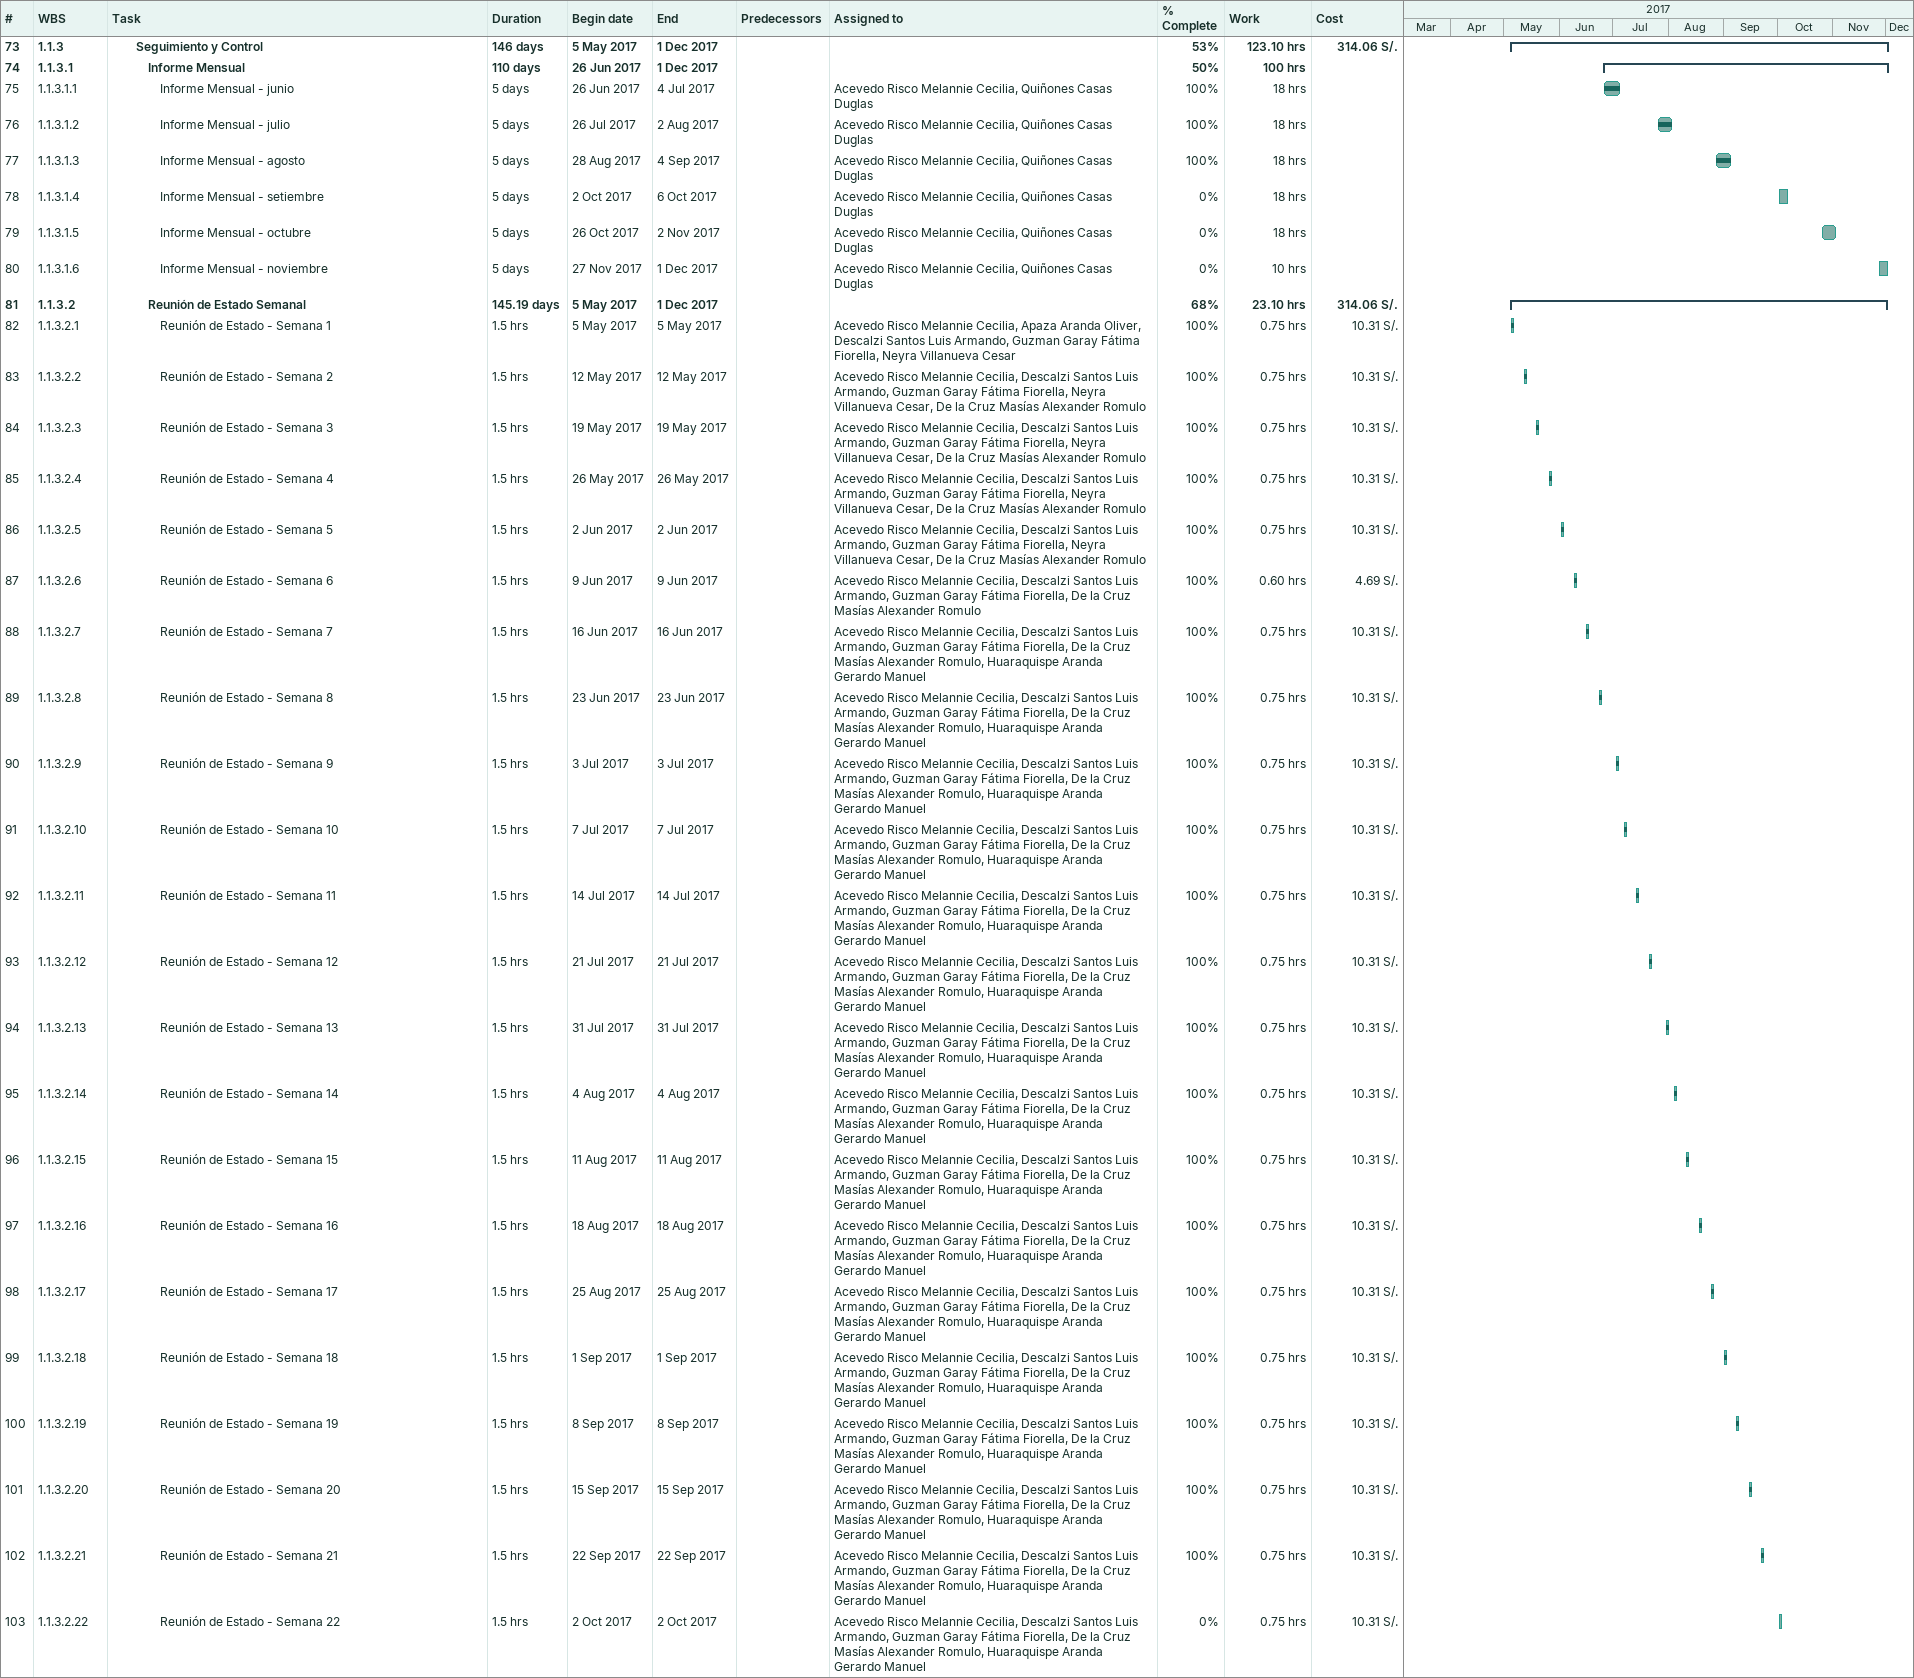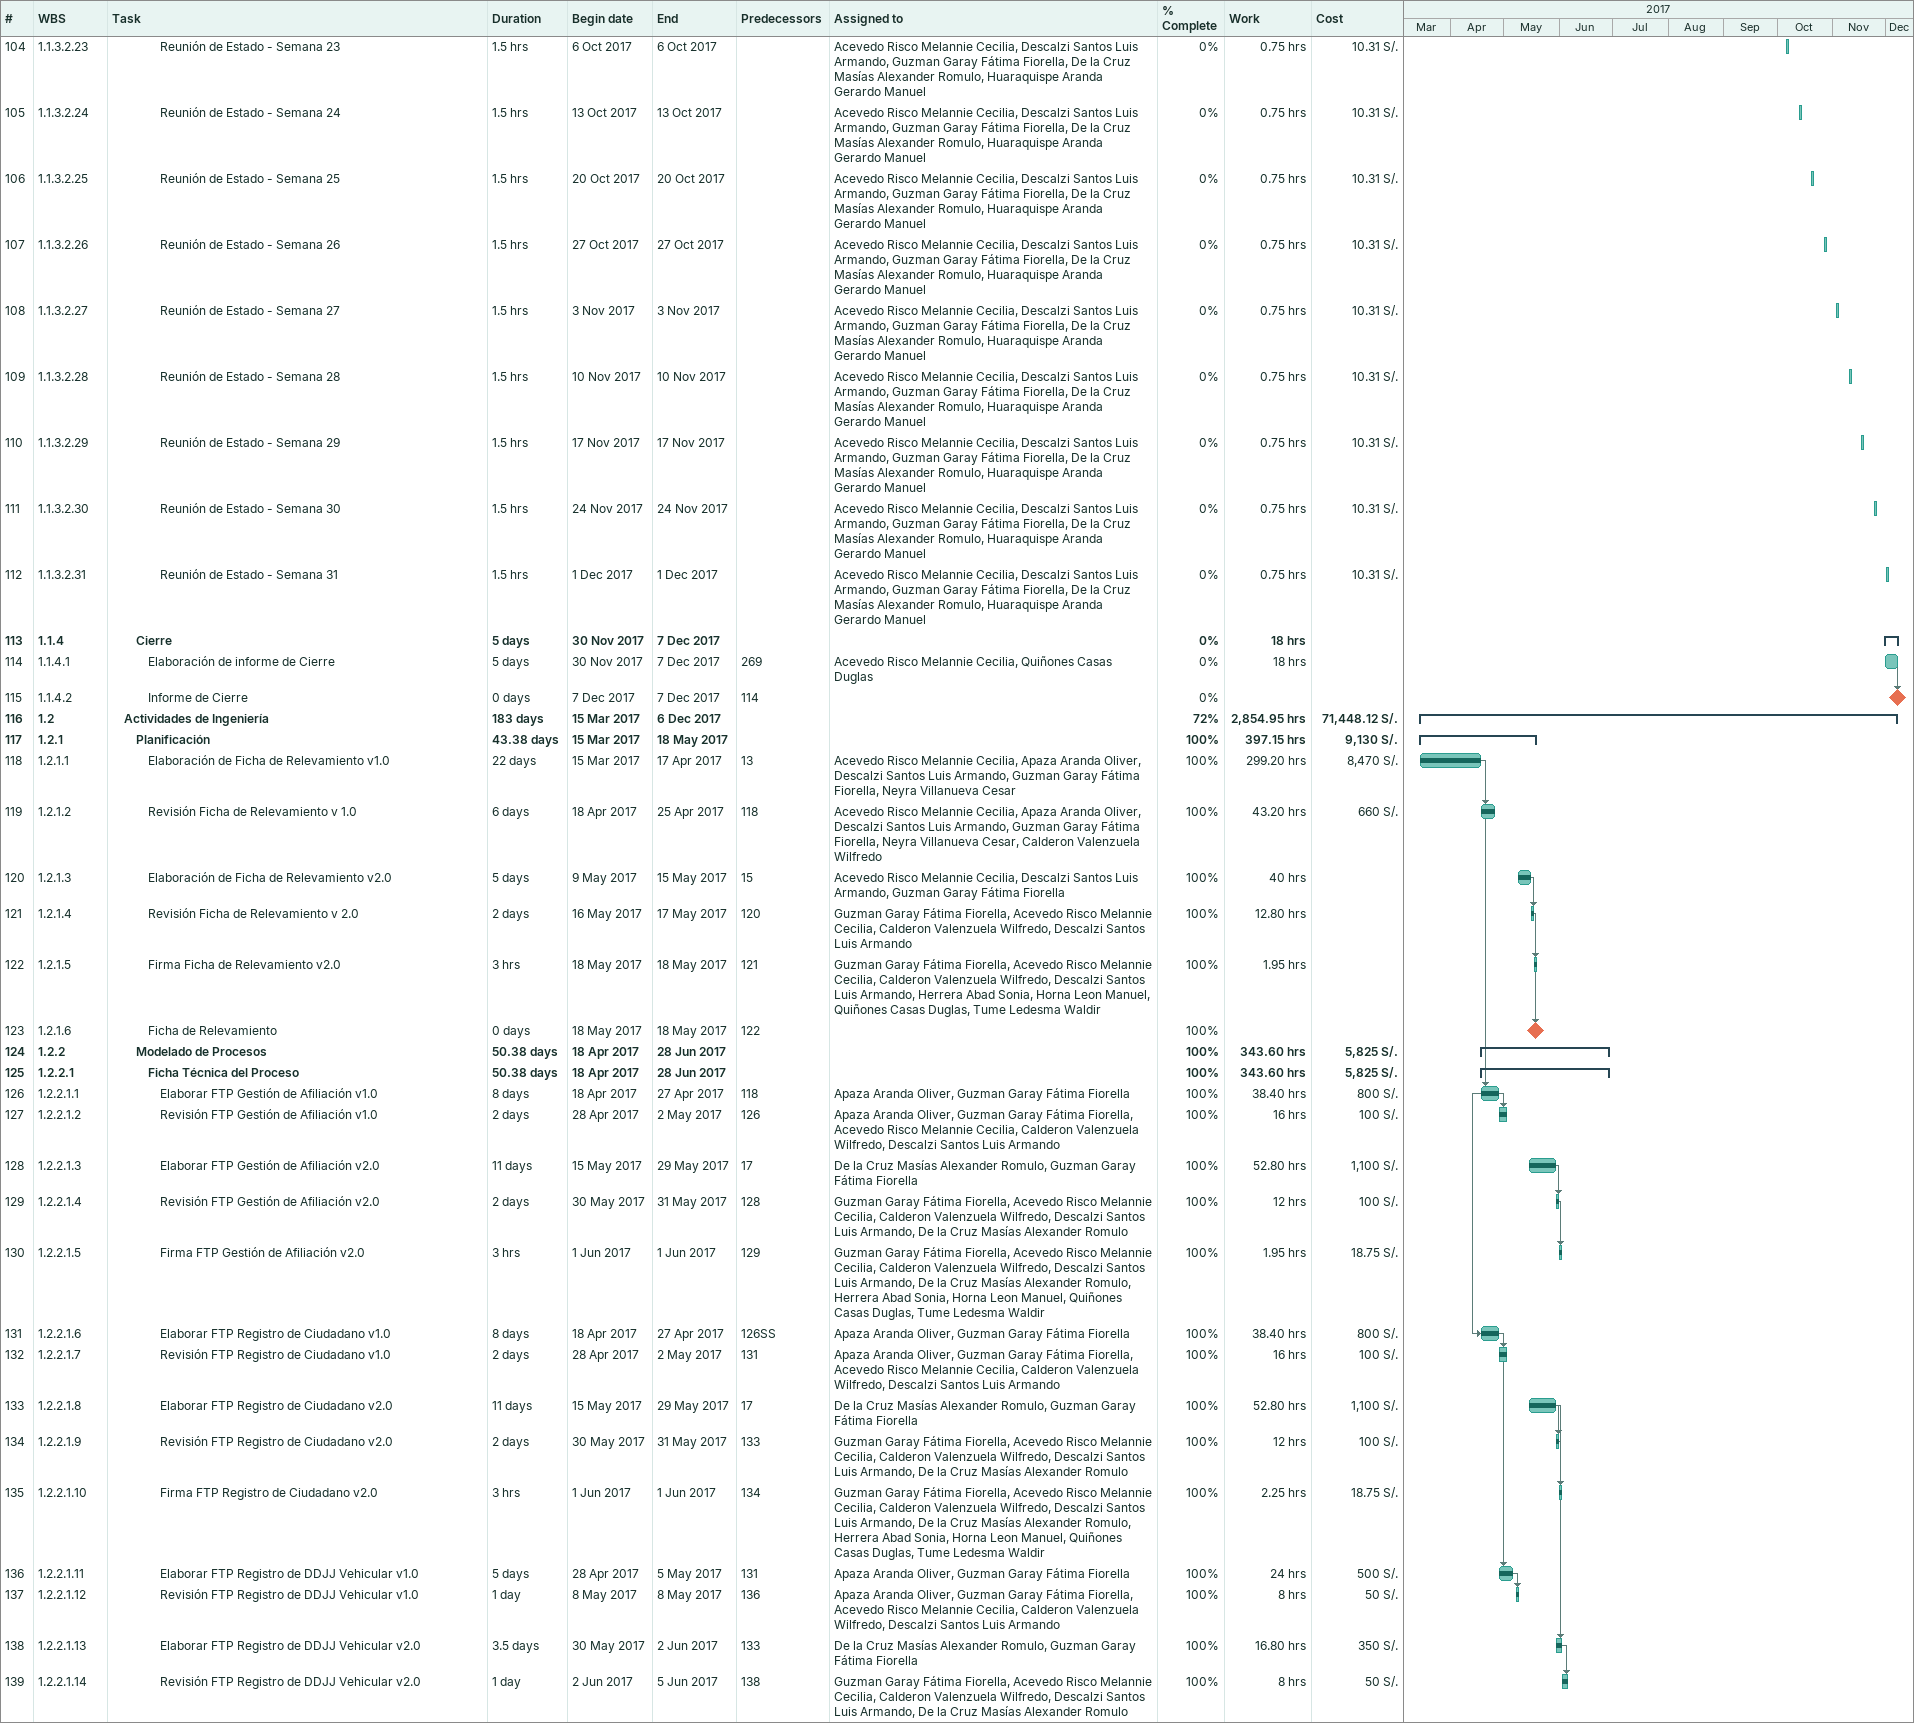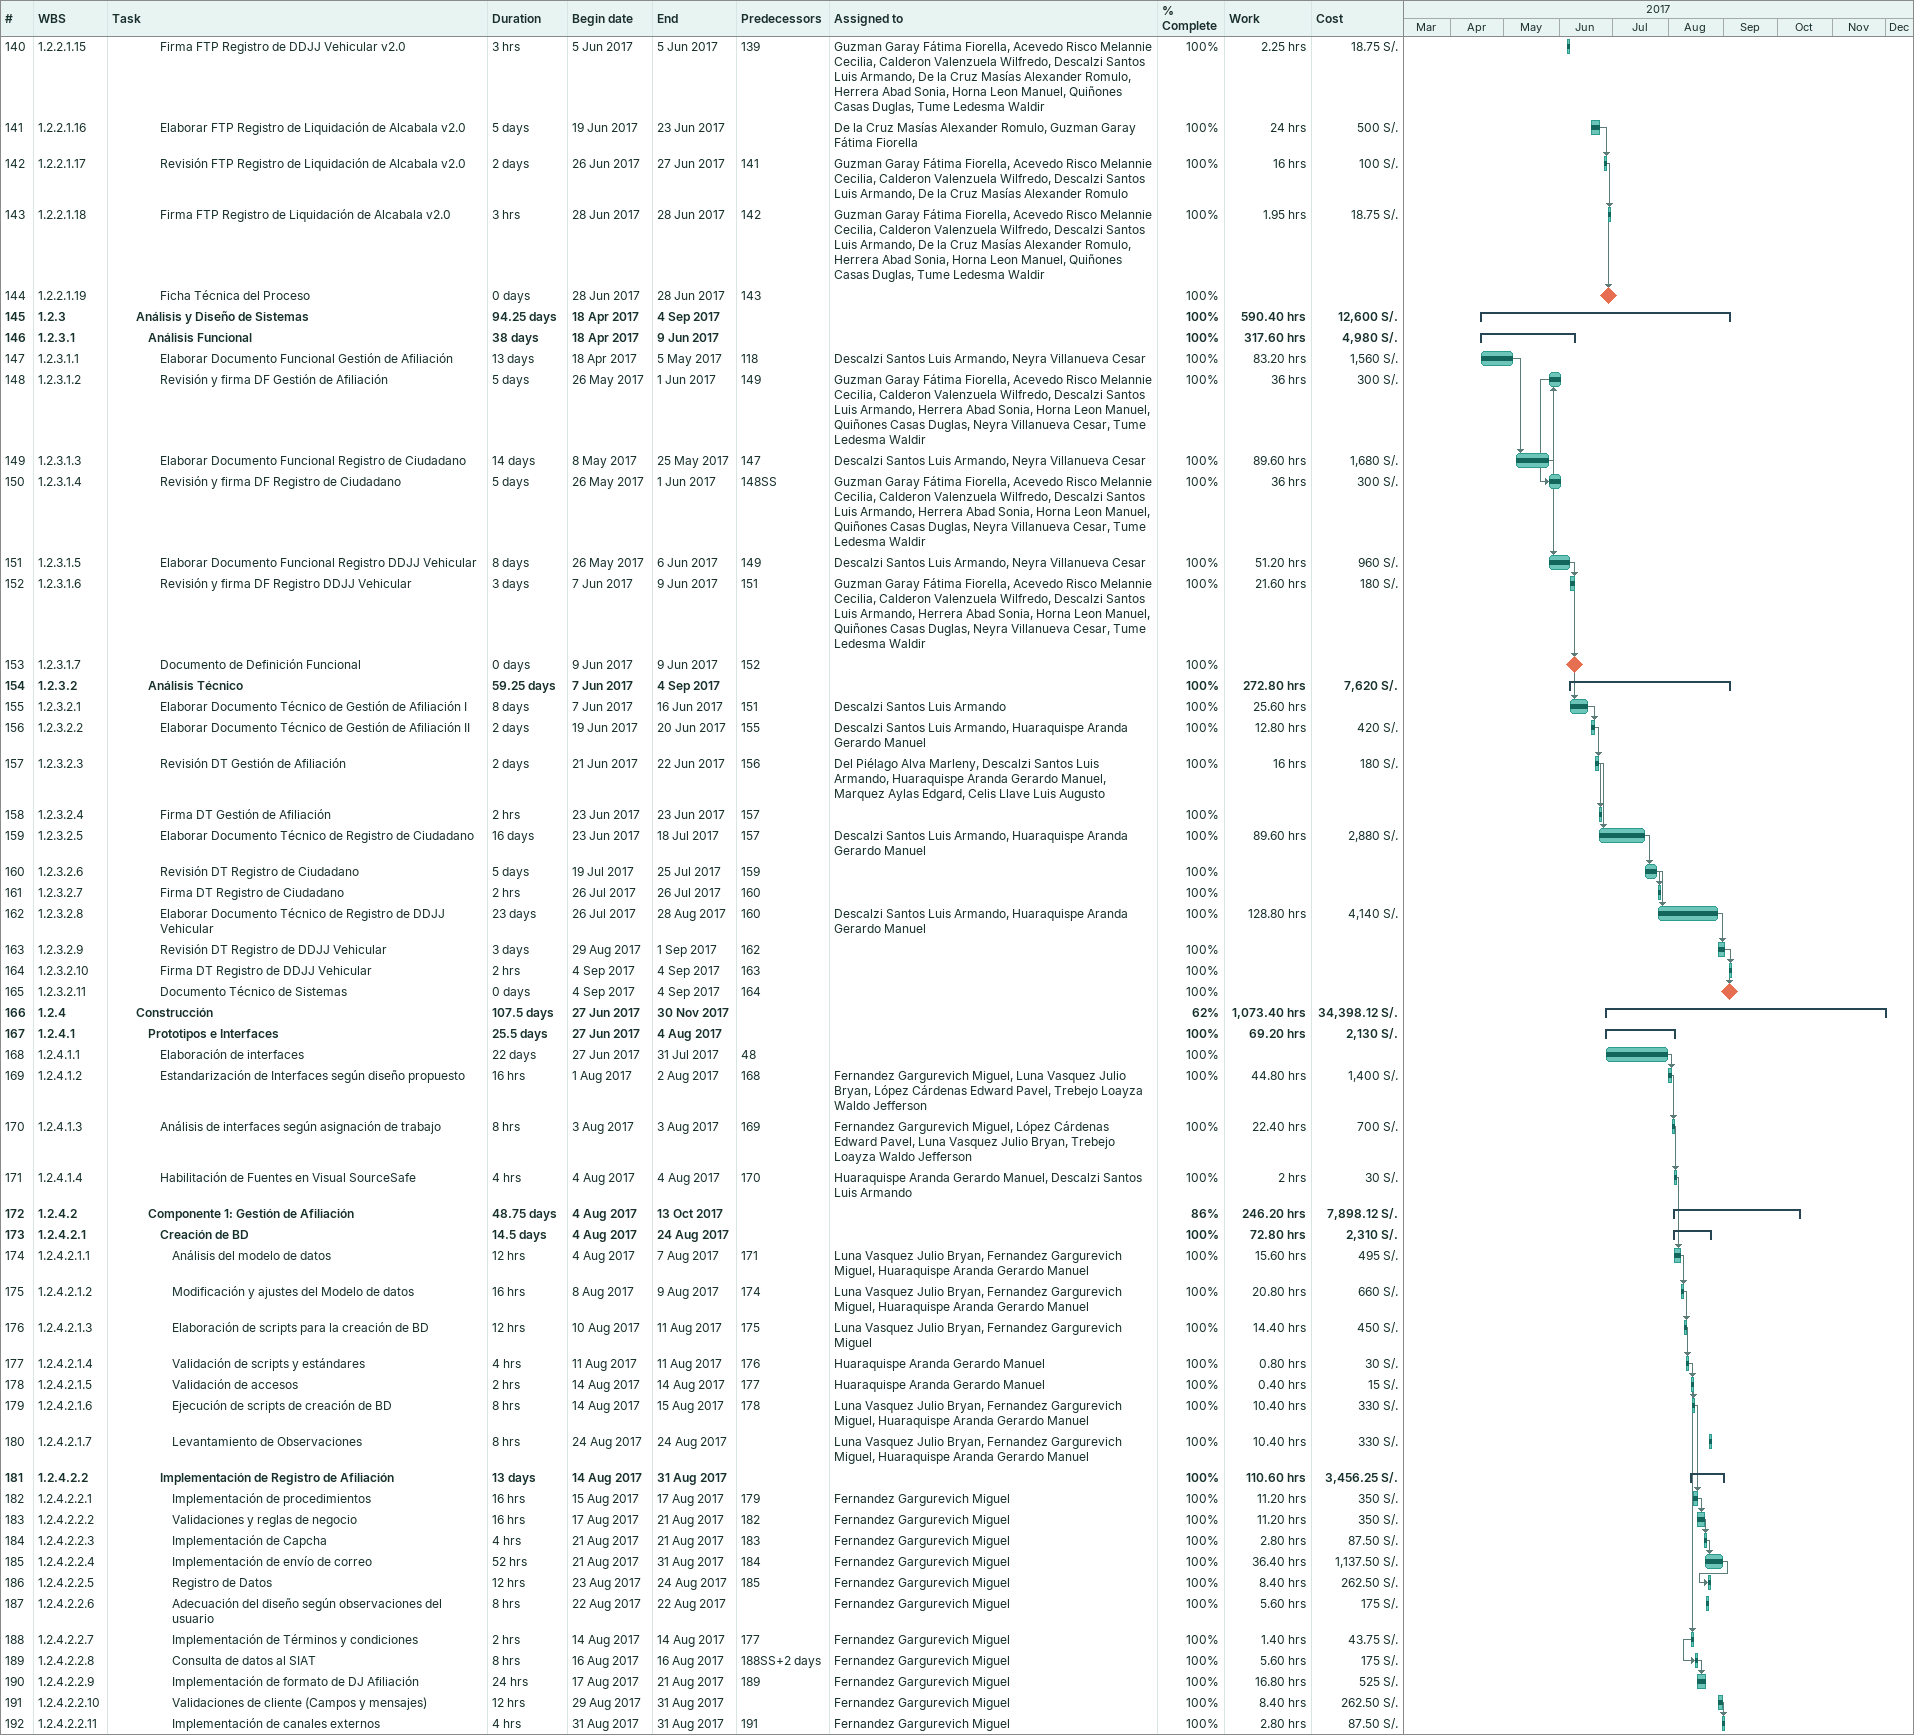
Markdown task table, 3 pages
| ID | WBS | Task | Duration | Start | Finish | Predecessors | Resources | % complete | Work (h) | Cost (S/.) |
|---|---|---|---|---|---|---|---|---|---|---|
| 73 | 1.1.3 | **Seguimiento y Control** | 146d | 2017-05-05 | 2017-12-01 |  |  | 53 | 123.10 | 314.06 |
| 74 | 1.1.3.1 | **Informe Mensual** | 110d | 2017-06-26 | 2017-12-01 |  |  | 50 | 100 |  |
| 75 | 1.1.3.1.1 | Informe Mensual - junio | 5d | 2017-06-26 | 2017-07-04 |  | Acevedo Risco Melannie Cecilia, Quiñones Casas Duglas | 100 | 18 |  |
| 76 | 1.1.3.1.2 | Informe Mensual - julio | 5d | 2017-07-26 | 2017-08-02 |  | Acevedo Risco Melannie Cecilia, Quiñones Casas Duglas | 100 | 18 |  |
| 77 | 1.1.3.1.3 | Informe Mensual - agosto | 5d | 2017-08-28 | 2017-09-04 |  | Acevedo Risco Melannie Cecilia, Quiñones Casas Duglas | 100 | 18 |  |
| 78 | 1.1.3.1.4 | Informe Mensual - setiembre | 5d | 2017-10-02 | 2017-10-06 |  | Acevedo Risco Melannie Cecilia, Quiñones Casas Duglas | 0 | 18 |  |
| 79 | 1.1.3.1.5 | Informe Mensual - octubre | 5d | 2017-10-26 | 2017-11-02 |  | Acevedo Risco Melannie Cecilia, Quiñones Casas Duglas | 0 | 18 |  |
| 80 | 1.1.3.1.6 | Informe Mensual - noviembre | 5d | 2017-11-27 | 2017-12-01 |  | Acevedo Risco Melannie Cecilia, Quiñones Casas Duglas | 0 | 10 |  |
| 81 | 1.1.3.2 | **Reunión de Estado Semanal** | 145.19d | 2017-05-05 | 2017-12-01 |  |  | 68 | 23.10 | 314.06 |
| 82 | 1.1.3.2.1 | Reunión de Estado - Semana 1 | 1.5h | 2017-05-05 | 2017-05-05 |  | Acevedo Risco Melannie Cecilia, Apaza Aranda Oliver, Descalzi Santos Luis Armando, Guzman Garay Fátima Fiorella, Neyra Villanueva Cesar | 100 | 0.75 | 10.31 |
| 83 | 1.1.3.2.2 | Reunión de Estado - Semana 2 | 1.5h | 2017-05-12 | 2017-05-12 |  | Acevedo Risco Melannie Cecilia, Descalzi Santos Luis Armando, Guzman Garay Fátima Fiorella, Neyra Villanueva Cesar, De la Cruz Masías Alexander Romulo | 100 | 0.75 | 10.31 |
| 84 | 1.1.3.2.3 | Reunión de Estado - Semana 3 | 1.5h | 2017-05-19 | 2017-05-19 |  | Acevedo Risco Melannie Cecilia, Descalzi Santos Luis Armando, Guzman Garay Fátima Fiorella, Neyra Villanueva Cesar, De la Cruz Masías Alexander Romulo | 100 | 0.75 | 10.31 |
| 85 | 1.1.3.2.4 | Reunión de Estado - Semana 4 | 1.5h | 2017-05-26 | 2017-05-26 |  | Acevedo Risco Melannie Cecilia, Descalzi Santos Luis Armando, Guzman Garay Fátima Fiorella, Neyra Villanueva Cesar, De la Cruz Masías Alexander Romulo | 100 | 0.75 | 10.31 |
| 86 | 1.1.3.2.5 | Reunión de Estado - Semana 5 | 1.5h | 2017-06-02 | 2017-06-02 |  | Acevedo Risco Melannie Cecilia, Descalzi Santos Luis Armando, Guzman Garay Fátima Fiorella, Neyra Villanueva Cesar, De la Cruz Masías Alexander Romulo | 100 | 0.75 | 10.31 |
| 87 | 1.1.3.2.6 | Reunión de Estado - Semana 6 | 1.5h | 2017-06-09 | 2017-06-09 |  | Acevedo Risco Melannie Cecilia, Descalzi Santos Luis Armando, Guzman Garay Fátima Fiorella, De la Cruz Masías Alexander Romulo | 100 | 0.60 | 4.69 |
| 88 | 1.1.3.2.7 | Reunión de Estado - Semana 7 | 1.5h | 2017-06-16 | 2017-06-16 |  | Acevedo Risco Melannie Cecilia, Descalzi Santos Luis Armando, Guzman Garay Fátima Fiorella, De la Cruz Masías Alexander Romulo, Huaraquispe Aranda Gerardo Manuel | 100 | 0.75 | 10.31 |
| 89 | 1.1.3.2.8 | Reunión de Estado - Semana 8 | 1.5h | 2017-06-23 | 2017-06-23 |  | Acevedo Risco Melannie Cecilia, Descalzi Santos Luis Armando, Guzman Garay Fátima Fiorella, De la Cruz Masías Alexander Romulo, Huaraquispe Aranda Gerardo Manuel | 100 | 0.75 | 10.31 |
| 90 | 1.1.3.2.9 | Reunión de Estado - Semana 9 | 1.5h | 2017-07-03 | 2017-07-03 |  | Acevedo Risco Melannie Cecilia, Descalzi Santos Luis Armando, Guzman Garay Fátima Fiorella, De la Cruz Masías Alexander Romulo, Huaraquispe Aranda Gerardo Manuel | 100 | 0.75 | 10.31 |
| 91 | 1.1.3.2.10 | Reunión de Estado - Semana 10 | 1.5h | 2017-07-07 | 2017-07-07 |  | Acevedo Risco Melannie Cecilia, Descalzi Santos Luis Armando, Guzman Garay Fátima Fiorella, De la Cruz Masías Alexander Romulo, Huaraquispe Aranda Gerardo Manuel | 100 | 0.75 | 10.31 |
| 92 | 1.1.3.2.11 | Reunión de Estado - Semana 11 | 1.5h | 2017-07-14 | 2017-07-14 |  | Acevedo Risco Melannie Cecilia, Descalzi Santos Luis Armando, Guzman Garay Fátima Fiorella, De la Cruz Masías Alexander Romulo, Huaraquispe Aranda Gerardo Manuel | 100 | 0.75 | 10.31 |
| 93 | 1.1.3.2.12 | Reunión de Estado - Semana 12 | 1.5h | 2017-07-21 | 2017-07-21 |  | Acevedo Risco Melannie Cecilia, Descalzi Santos Luis Armando, Guzman Garay Fátima Fiorella, De la Cruz Masías Alexander Romulo, Huaraquispe Aranda Gerardo Manuel | 100 | 0.75 | 10.31 |
| 94 | 1.1.3.2.13 | Reunión de Estado - Semana 13 | 1.5h | 2017-07-31 | 2017-07-31 |  | Acevedo Risco Melannie Cecilia, Descalzi Santos Luis Armando, Guzman Garay Fátima Fiorella, De la Cruz Masías Alexander Romulo, Huaraquispe Aranda Gerardo Manuel | 100 | 0.75 | 10.31 |
| 95 | 1.1.3.2.14 | Reunión de Estado - Semana 14 | 1.5h | 2017-08-04 | 2017-08-04 |  | Acevedo Risco Melannie Cecilia, Descalzi Santos Luis Armando, Guzman Garay Fátima Fiorella, De la Cruz Masías Alexander Romulo, Huaraquispe Aranda Gerardo Manuel | 100 | 0.75 | 10.31 |
| 96 | 1.1.3.2.15 | Reunión de Estado - Semana 15 | 1.5h | 2017-08-11 | 2017-08-11 |  | Acevedo Risco Melannie Cecilia, Descalzi Santos Luis Armando, Guzman Garay Fátima Fiorella, De la Cruz Masías Alexander Romulo, Huaraquispe Aranda Gerardo Manuel | 100 | 0.75 | 10.31 |
| 97 | 1.1.3.2.16 | Reunión de Estado - Semana 16 | 1.5h | 2017-08-18 | 2017-08-18 |  | Acevedo Risco Melannie Cecilia, Descalzi Santos Luis Armando, Guzman Garay Fátima Fiorella, De la Cruz Masías Alexander Romulo, Huaraquispe Aranda Gerardo Manuel | 100 | 0.75 | 10.31 |
| 98 | 1.1.3.2.17 | Reunión de Estado - Semana 17 | 1.5h | 2017-08-25 | 2017-08-25 |  | Acevedo Risco Melannie Cecilia, Descalzi Santos Luis Armando, Guzman Garay Fátima Fiorella, De la Cruz Masías Alexander Romulo, Huaraquispe Aranda Gerardo Manuel | 100 | 0.75 | 10.31 |
| 99 | 1.1.3.2.18 | Reunión de Estado - Semana 18 | 1.5h | 2017-09-01 | 2017-09-01 |  | Acevedo Risco Melannie Cecilia, Descalzi Santos Luis Armando, Guzman Garay Fátima Fiorella, De la Cruz Masías Alexander Romulo, Huaraquispe Aranda Gerardo Manuel | 100 | 0.75 | 10.31 |
| 100 | 1.1.3.2.19 | Reunión de Estado - Semana 19 | 1.5h | 2017-09-08 | 2017-09-08 |  | Acevedo Risco Melannie Cecilia, Descalzi Santos Luis Armando, Guzman Garay Fátima Fiorella, De la Cruz Masías Alexander Romulo, Huaraquispe Aranda Gerardo Manuel | 100 | 0.75 | 10.31 |
| 101 | 1.1.3.2.20 | Reunión de Estado - Semana 20 | 1.5h | 2017-09-15 | 2017-09-15 |  | Acevedo Risco Melannie Cecilia, Descalzi Santos Luis Armando, Guzman Garay Fátima Fiorella, De la Cruz Masías Alexander Romulo, Huaraquispe Aranda Gerardo Manuel | 100 | 0.75 | 10.31 |
| 102 | 1.1.3.2.21 | Reunión de Estado - Semana 21 | 1.5h | 2017-09-22 | 2017-09-22 |  | Acevedo Risco Melannie Cecilia, Descalzi Santos Luis Armando, Guzman Garay Fátima Fiorella, De la Cruz Masías Alexander Romulo, Huaraquispe Aranda Gerardo Manuel | 100 | 0.75 | 10.31 |
| 103 | 1.1.3.2.22 | Reunión de Estado - Semana 22 | 1.5h | 2017-10-02 | 2017-10-02 |  | Acevedo Risco Melannie Cecilia, Descalzi Santos Luis Armando, Guzman Garay Fátima Fiorella, De la Cruz Masías Alexander Romulo, Huaraquispe Aranda Gerardo Manuel | 0 | 0.75 | 10.31 |
| 104 | 1.1.3.2.23 | Reunión de Estado - Semana 23 | 1.5h | 2017-10-06 | 2017-10-06 |  | Acevedo Risco Melannie Cecilia, Descalzi Santos Luis Armando, Guzman Garay Fátima Fiorella, De la Cruz Masías Alexander Romulo, Huaraquispe Aranda Gerardo Manuel | 0 | 0.75 | 10.31 |
| 105 | 1.1.3.2.24 | Reunión de Estado - Semana 24 | 1.5h | 2017-10-13 | 2017-10-13 |  | Acevedo Risco Melannie Cecilia, Descalzi Santos Luis Armando, Guzman Garay Fátima Fiorella, De la Cruz Masías Alexander Romulo, Huaraquispe Aranda Gerardo Manuel | 0 | 0.75 | 10.31 |
| 106 | 1.1.3.2.25 | Reunión de Estado - Semana 25 | 1.5h | 2017-10-20 | 2017-10-20 |  | Acevedo Risco Melannie Cecilia, Descalzi Santos Luis Armando, Guzman Garay Fátima Fiorella, De la Cruz Masías Alexander Romulo, Huaraquispe Aranda Gerardo Manuel | 0 | 0.75 | 10.31 |
| 107 | 1.1.3.2.26 | Reunión de Estado - Semana 26 | 1.5h | 2017-10-27 | 2017-10-27 |  | Acevedo Risco Melannie Cecilia, Descalzi Santos Luis Armando, Guzman Garay Fátima Fiorella, De la Cruz Masías Alexander Romulo, Huaraquispe Aranda Gerardo Manuel | 0 | 0.75 | 10.31 |
| 108 | 1.1.3.2.27 | Reunión de Estado - Semana 27 | 1.5h | 2017-11-03 | 2017-11-03 |  | Acevedo Risco Melannie Cecilia, Descalzi Santos Luis Armando, Guzman Garay Fátima Fiorella, De la Cruz Masías Alexander Romulo, Huaraquispe Aranda Gerardo Manuel | 0 | 0.75 | 10.31 |
| 109 | 1.1.3.2.28 | Reunión de Estado - Semana 28 | 1.5h | 2017-11-10 | 2017-11-10 |  | Acevedo Risco Melannie Cecilia, Descalzi Santos Luis Armando, Guzman Garay Fátima Fiorella, De la Cruz Masías Alexander Romulo, Huaraquispe Aranda Gerardo Manuel | 0 | 0.75 | 10.31 |
| 110 | 1.1.3.2.29 | Reunión de Estado - Semana 29 | 1.5h | 2017-11-17 | 2017-11-17 |  | Acevedo Risco Melannie Cecilia, Descalzi Santos Luis Armando, Guzman Garay Fátima Fiorella, De la Cruz Masías Alexander Romulo, Huaraquispe Aranda Gerardo Manuel | 0 | 0.75 | 10.31 |
| 111 | 1.1.3.2.30 | Reunión de Estado - Semana 30 | 1.5h | 2017-11-24 | 2017-11-24 |  | Acevedo Risco Melannie Cecilia, Descalzi Santos Luis Armando, Guzman Garay Fátima Fiorella, De la Cruz Masías Alexander Romulo, Huaraquispe Aranda Gerardo Manuel | 0 | 0.75 | 10.31 |
| 112 | 1.1.3.2.31 | Reunión de Estado - Semana 31 | 1.5h | 2017-12-01 | 2017-12-01 |  | Acevedo Risco Melannie Cecilia, Descalzi Santos Luis Armando, Guzman Garay Fátima Fiorella, De la Cruz Masías Alexander Romulo, Huaraquispe Aranda Gerardo Manuel | 0 | 0.75 | 10.31 |
| 113 | 1.1.4 | **Cierre** | 5d | 2017-11-30 | 2017-12-07 |  |  | 0 | 18 |  |
| 114 | 1.1.4.1 | Elaboración de informe de Cierre | 5d | 2017-11-30 | 2017-12-07 | 269 | Acevedo Risco Melannie Cecilia, Quiñones Casas Duglas | 0 | 18 |  |
| 115 | 1.1.4.2 | Informe de Cierre | 0d | 2017-12-07 | 2017-12-07 | 114 |  | 0 |  |  |
| 116 | 1.2 | **Actividades de Ingeniería** | 183d | 2017-03-15 | 2017-12-06 |  |  | 72 | 2854.95 | 71448.12 |
| 117 | 1.2.1 | **Planificación** | 43.38d | 2017-03-15 | 2017-05-18 |  |  | 100 | 397.15 | 9130 |
| 118 | 1.2.1.1 | Elaboración de Ficha de Relevamiento v1.0 | 22d | 2017-03-15 | 2017-04-17 | 13 | Acevedo Risco Melannie Cecilia, Apaza Aranda Oliver, Descalzi Santos Luis Armando, Guzman Garay Fátima Fiorella, Neyra Villanueva Cesar | 100 | 299.20 | 8470 |
| 119 | 1.2.1.2 | Revisión Ficha de Relevamiento v 1.0 | 6d | 2017-04-18 | 2017-04-25 | 118 | Acevedo Risco Melannie Cecilia, Apaza Aranda Oliver, Descalzi Santos Luis Armando, Guzman Garay Fátima Fiorella, Neyra Villanueva Cesar, Calderon Valenzuela Wilfredo | 100 | 43.20 | 660 |
| 120 | 1.2.1.3 | Elaboración de Ficha de Relevamiento v2.0 | 5d | 2017-05-09 | 2017-05-15 | 15 | Acevedo Risco Melannie Cecilia, Descalzi Santos Luis Armando, Guzman Garay Fátima Fiorella | 100 | 40 |  |
| 121 | 1.2.1.4 | Revisión Ficha de Relevamiento v 2.0 | 2d | 2017-05-16 | 2017-05-17 | 120 | Guzman Garay Fátima Fiorella, Acevedo Risco Melannie Cecilia, Calderon Valenzuela Wilfredo, Descalzi Santos Luis Armando | 100 | 12.80 |  |
| 122 | 1.2.1.5 | Firma Ficha de Relevamiento v2.0 | 3h | 2017-05-18 | 2017-05-18 | 121 | Guzman Garay Fátima Fiorella, Acevedo Risco Melannie Cecilia, Calderon Valenzuela Wilfredo, Descalzi Santos Luis Armando, Herrera Abad Sonia, Horna Leon Manuel, Quiñones Casas Duglas, Tume Ledesma Waldir | 100 | 1.95 |  |
| 123 | 1.2.1.6 | Ficha de Relevamiento | 0d | 2017-05-18 | 2017-05-18 | 122 |  | 100 |  |  |
| 124 | 1.2.2 | **Modelado de Procesos** | 50.38d | 2017-04-18 | 2017-06-28 |  |  | 100 | 343.60 | 5825 |
| 125 | 1.2.2.1 | **Ficha Técnica del Proceso** | 50.38d | 2017-04-18 | 2017-06-28 |  |  | 100 | 343.60 | 5825 |
| 126 | 1.2.2.1.1 | Elaborar FTP Gestión de Afiliación v1.0 | 8d | 2017-04-18 | 2017-04-27 | 118 | Apaza Aranda Oliver, Guzman Garay Fátima Fiorella | 100 | 38.40 | 800 |
| 127 | 1.2.2.1.2 | Revisión FTP Gestión de Afiliación v1.0 | 2d | 2017-04-28 | 2017-05-02 | 126 | Apaza Aranda Oliver, Guzman Garay Fátima Fiorella, Acevedo Risco Melannie Cecilia, Calderon Valenzuela Wilfredo, Descalzi Santos Luis Armando | 100 | 16 | 100 |
| 128 | 1.2.2.1.3 | Elaborar FTP Gestión de Afiliación v2.0 | 11d | 2017-05-15 | 2017-05-29 | 17 | De la Cruz Masías Alexander Romulo, Guzman Garay Fátima Fiorella | 100 | 52.80 | 1100 |
| 129 | 1.2.2.1.4 | Revisión FTP Gestión de Afiliación v2.0 | 2d | 2017-05-30 | 2017-05-31 | 128 | Guzman Garay Fátima Fiorella, Acevedo Risco Melannie Cecilia, Calderon Valenzuela Wilfredo, Descalzi Santos Luis Armando, De la Cruz Masías Alexander Romulo | 100 | 12 | 100 |
| 130 | 1.2.2.1.5 | Firma FTP Gestión de Afiliación v2.0 | 3h | 2017-06-01 | 2017-06-01 | 129 | Guzman Garay Fátima Fiorella, Acevedo Risco Melannie Cecilia, Calderon Valenzuela Wilfredo, Descalzi Santos Luis Armando, De la Cruz Masías Alexander Romulo, Herrera Abad Sonia, Horna Leon Manuel, Quiñones Casas Duglas, Tume Ledesma Waldir | 100 | 1.95 | 18.75 |
| 131 | 1.2.2.1.6 | Elaborar FTP Registro de Ciudadano v1.0 | 8d | 2017-04-18 | 2017-04-27 | 126SS | Apaza Aranda Oliver, Guzman Garay Fátima Fiorella | 100 | 38.40 | 800 |
| 132 | 1.2.2.1.7 | Revisión FTP Registro de Ciudadano v1.0 | 2d | 2017-04-28 | 2017-05-02 | 131 | Apaza Aranda Oliver, Guzman Garay Fátima Fiorella, Acevedo Risco Melannie Cecilia, Calderon Valenzuela Wilfredo, Descalzi Santos Luis Armando | 100 | 16 | 100 |
| 133 | 1.2.2.1.8 | Elaborar FTP Registro de Ciudadano v2.0 | 11d | 2017-05-15 | 2017-05-29 | 17 | De la Cruz Masías Alexander Romulo, Guzman Garay Fátima Fiorella | 100 | 52.80 | 1100 |
| 134 | 1.2.2.1.9 | Revisión FTP Registro de Ciudadano v2.0 | 2d | 2017-05-30 | 2017-05-31 | 133 | Guzman Garay Fátima Fiorella, Acevedo Risco Melannie Cecilia, Calderon Valenzuela Wilfredo, Descalzi Santos Luis Armando, De la Cruz Masías Alexander Romulo | 100 | 12 | 100 |
| 135 | 1.2.2.1.10 | Firma FTP Registro de Ciudadano v2.0 | 3h | 2017-06-01 | 2017-06-01 | 134 | Guzman Garay Fátima Fiorella, Acevedo Risco Melannie Cecilia, Calderon Valenzuela Wilfredo, Descalzi Santos Luis Armando, De la Cruz Masías Alexander Romulo, Herrera Abad Sonia, Horna Leon Manuel, Quiñones Casas Duglas, Tume Ledesma Waldir | 100 | 2.25 | 18.75 |
| 136 | 1.2.2.1.11 | Elaborar FTP Registro de DDJJ Vehicular v1.0 | 5d | 2017-04-28 | 2017-05-05 | 131 | Apaza Aranda Oliver, Guzman Garay Fátima Fiorella | 100 | 24 | 500 |
| 137 | 1.2.2.1.12 | Revisión FTP Registro de DDJJ Vehicular v1.0 | 1d | 2017-05-08 | 2017-05-08 | 136 | Apaza Aranda Oliver, Guzman Garay Fátima Fiorella, Acevedo Risco Melannie Cecilia, Calderon Valenzuela Wilfredo, Descalzi Santos Luis Armando | 100 | 8 | 50 |
| 138 | 1.2.2.1.13 | Elaborar FTP Registro de DDJJ Vehicular v2.0 | 3.5d | 2017-05-30 | 2017-06-02 | 133 | De la Cruz Masías Alexander Romulo, Guzman Garay Fátima Fiorella | 100 | 16.80 | 350 |
| 139 | 1.2.2.1.14 | Revisión FTP Registro de DDJJ Vehicular v2.0 | 1d | 2017-06-02 | 2017-06-05 | 138 | Guzman Garay Fátima Fiorella, Acevedo Risco Melannie Cecilia, Calderon Valenzuela Wilfredo, Descalzi Santos Luis Armando, De la Cruz Masías Alexander Romulo | 100 | 8 | 50 |
| 140 | 1.2.2.1.15 | Firma FTP Registro de DDJJ Vehicular v2.0 | 3h | 2017-06-05 | 2017-06-05 | 139 | Guzman Garay Fátima Fiorella, Acevedo Risco Melannie Cecilia, Calderon Valenzuela Wilfredo, Descalzi Santos Luis Armando, De la Cruz Masías Alexander Romulo, Herrera Abad Sonia, Horna Leon Manuel, Quiñones Casas Duglas, Tume Ledesma Waldir | 100 | 2.25 | 18.75 |
| 141 | 1.2.2.1.16 | Elaborar FTP Registro de Liquidación de Alcabala v2.0 | 5d | 2017-06-19 | 2017-06-23 |  | De la Cruz Masías Alexander Romulo, Guzman Garay Fátima Fiorella | 100 | 24 | 500 |
| 142 | 1.2.2.1.17 | Revisión FTP Registro de Liquidación de Alcabala v2.0 | 2d | 2017-06-26 | 2017-06-27 | 141 | Guzman Garay Fátima Fiorella, Acevedo Risco Melannie Cecilia, Calderon Valenzuela Wilfredo, Descalzi Santos Luis Armando, De la Cruz Masías Alexander Romulo | 100 | 16 | 100 |
| 143 | 1.2.2.1.18 | Firma FTP Registro de Liquidación de Alcabala v2.0 | 3h | 2017-06-28 | 2017-06-28 | 142 | Guzman Garay Fátima Fiorella, Acevedo Risco Melannie Cecilia, Calderon Valenzuela Wilfredo, Descalzi Santos Luis Armando, De la Cruz Masías Alexander Romulo, Herrera Abad Sonia, Horna Leon Manuel, Quiñones Casas Duglas, Tume Ledesma Waldir | 100 | 1.95 | 18.75 |
| 144 | 1.2.2.1.19 | Ficha Técnica del Proceso | 0d | 2017-06-28 | 2017-06-28 | 143 |  | 100 |  |  |
| 145 | 1.2.3 | **Análisis y Diseño de Sistemas** | 94.25d | 2017-04-18 | 2017-09-04 |  |  | 100 | 590.40 | 12600 |
| 146 | 1.2.3.1 | **Análisis Funcional** | 38d | 2017-04-18 | 2017-06-09 |  |  | 100 | 317.60 | 4980 |
| 147 | 1.2.3.1.1 | Elaborar Documento Funcional Gestión de Afiliación | 13d | 2017-04-18 | 2017-05-05 | 118 | Descalzi Santos Luis Armando, Neyra Villanueva Cesar | 100 | 83.20 | 1560 |
| 148 | 1.2.3.1.2 | Revisión y firma DF Gestión de Afiliación | 5d | 2017-05-26 | 2017-06-01 | 149 | Guzman Garay Fátima Fiorella, Acevedo Risco Melannie Cecilia, Calderon Valenzuela Wilfredo, Descalzi Santos Luis Armando, Herrera Abad Sonia, Horna Leon Manuel, Quiñones Casas Duglas, Neyra Villanueva Cesar, Tume Ledesma Waldir | 100 | 36 | 300 |
| 149 | 1.2.3.1.3 | Elaborar Documento Funcional Registro de Ciudadano | 14d | 2017-05-08 | 2017-05-25 | 147 | Descalzi Santos Luis Armando, Neyra Villanueva Cesar | 100 | 89.60 | 1680 |
| 150 | 1.2.3.1.4 | Revisión y firma DF Registro de Ciudadano | 5d | 2017-05-26 | 2017-06-01 | 148SS | Guzman Garay Fátima Fiorella, Acevedo Risco Melannie Cecilia, Calderon Valenzuela Wilfredo, Descalzi Santos Luis Armando, Herrera Abad Sonia, Horna Leon Manuel, Quiñones Casas Duglas, Neyra Villanueva Cesar, Tume Ledesma Waldir | 100 | 36 | 300 |
| 151 | 1.2.3.1.5 | Elaborar Documento Funcional Registro DDJJ Vehicular | 8d | 2017-05-26 | 2017-06-06 | 149 | Descalzi Santos Luis Armando, Neyra Villanueva Cesar | 100 | 51.20 | 960 |
| 152 | 1.2.3.1.6 | Revisión y firma DF Registro DDJJ Vehicular | 3d | 2017-06-07 | 2017-06-09 | 151 | Guzman Garay Fátima Fiorella, Acevedo Risco Melannie Cecilia, Calderon Valenzuela Wilfredo, Descalzi Santos Luis Armando, Herrera Abad Sonia, Horna Leon Manuel, Quiñones Casas Duglas, Neyra Villanueva Cesar, Tume Ledesma Waldir | 100 | 21.60 | 180 |
| 153 | 1.2.3.1.7 | Documento de Definición Funcional | 0d | 2017-06-09 | 2017-06-09 | 152 |  | 100 |  |  |
| 154 | 1.2.3.2 | **Análisis Técnico** | 59.25d | 2017-06-07 | 2017-09-04 |  |  | 100 | 272.80 | 7620 |
| 155 | 1.2.3.2.1 | Elaborar Documento Técnico de Gestión de Afiliación I | 8d | 2017-06-07 | 2017-06-16 | 151 | Descalzi Santos Luis Armando | 100 | 25.60 |  |
| 156 | 1.2.3.2.2 | Elaborar Documento Técnico de Gestión de Afiliación II | 2d | 2017-06-19 | 2017-06-20 | 155 | Descalzi Santos Luis Armando, Huaraquispe Aranda Gerardo Manuel | 100 | 12.80 | 420 |
| 157 | 1.2.3.2.3 | Revisión DT Gestión de Afiliación | 2d | 2017-06-21 | 2017-06-22 | 156 | Del Piélago Alva Marleny, Descalzi Santos Luis Armando, Huaraquispe Aranda Gerardo Manuel, Marquez Aylas Edgard, Celis Llave Luis Augusto | 100 | 16 | 180 |
| 158 | 1.2.3.2.4 | Firma DT Gestión de Afiliación | 2h | 2017-06-23 | 2017-06-23 | 157 |  | 100 |  |  |
| 159 | 1.2.3.2.5 | Elaborar Documento Técnico de Registro de Ciudadano | 16d | 2017-06-23 | 2017-07-18 | 157 | Descalzi Santos Luis Armando, Huaraquispe Aranda Gerardo Manuel | 100 | 89.60 | 2880 |
| 160 | 1.2.3.2.6 | Revisión DT Registro de Ciudadano | 5d | 2017-07-19 | 2017-07-25 | 159 |  | 100 |  |  |
| 161 | 1.2.3.2.7 | Firma DT Registro de Ciudadano | 2h | 2017-07-26 | 2017-07-26 | 160 |  | 100 |  |  |
| 162 | 1.2.3.2.8 | Elaborar Documento Técnico de Registro de DDJJ Vehicular | 23d | 2017-07-26 | 2017-08-28 | 160 | Descalzi Santos Luis Armando, Huaraquispe Aranda Gerardo Manuel | 100 | 128.80 | 4140 |
| 163 | 1.2.3.2.9 | Revisión DT Registro de DDJJ Vehicular | 3d | 2017-08-29 | 2017-09-01 | 162 |  | 100 |  |  |
| 164 | 1.2.3.2.10 | Firma DT Registro de DDJJ Vehicular | 2h | 2017-09-04 | 2017-09-04 | 163 |  | 100 |  |  |
| 165 | 1.2.3.2.11 | Documento Técnico de Sistemas | 0d | 2017-09-04 | 2017-09-04 | 164 |  | 100 |  |  |
| 166 | 1.2.4 | **Construcción** | 107.5d | 2017-06-27 | 2017-11-30 |  |  | 62 | 1073.40 | 34398.12 |
| 167 | 1.2.4.1 | **Prototipos e Interfaces** | 25.5d | 2017-06-27 | 2017-08-04 |  |  | 100 | 69.20 | 2130 |
| 168 | 1.2.4.1.1 | Elaboración de interfaces | 22d | 2017-06-27 | 2017-07-31 | 48 |  | 100 |  |  |
| 169 | 1.2.4.1.2 | Estandarización de Interfaces según diseño propuesto | 16h | 2017-08-01 | 2017-08-02 | 168 | Fernandez Gargurevich Miguel, Luna Vasquez Julio Bryan, López Cárdenas Edward Pavel, Trebejo Loayza Waldo Jefferson | 100 | 44.80 | 1400 |
| 170 | 1.2.4.1.3 | Análisis de interfaces según asignación de trabajo | 8h | 2017-08-03 | 2017-08-03 | 169 | Fernandez Gargurevich Miguel, López Cárdenas Edward Pavel, Luna Vasquez Julio Bryan, Trebejo Loayza Waldo Jefferson | 100 | 22.40 | 700 |
| 171 | 1.2.4.1.4 | Habilitación de Fuentes en Visual SourceSafe | 4h | 2017-08-04 | 2017-08-04 | 170 | Huaraquispe Aranda Gerardo Manuel, Descalzi Santos Luis Armando | 100 | 2 | 30 |
| 172 | 1.2.4.2 | **Componente 1: Gestión de Afiliación** | 48.75d | 2017-08-04 | 2017-10-13 |  |  | 86 | 246.20 | 7898.12 |
| 173 | 1.2.4.2.1 | **Creación de BD** | 14.5d | 2017-08-04 | 2017-08-24 |  |  | 100 | 72.80 | 2310 |
| 174 | 1.2.4.2.1.1 | Análisis del modelo de datos | 12h | 2017-08-04 | 2017-08-07 | 171 | Luna Vasquez Julio Bryan, Fernandez Gargurevich Miguel, Huaraquispe Aranda Gerardo Manuel | 100 | 15.60 | 495 |
| 175 | 1.2.4.2.1.2 | Modificación y ajustes del Modelo de datos | 16h | 2017-08-08 | 2017-08-09 | 174 | Luna Vasquez Julio Bryan, Fernandez Gargurevich Miguel, Huaraquispe Aranda Gerardo Manuel | 100 | 20.80 | 660 |
| 176 | 1.2.4.2.1.3 | Elaboración de scripts para la creación de BD | 12h | 2017-08-10 | 2017-08-11 | 175 | Luna Vasquez Julio Bryan, Fernandez Gargurevich Miguel | 100 | 14.40 | 450 |
| 177 | 1.2.4.2.1.4 | Validación de scripts y estándares | 4h | 2017-08-11 | 2017-08-11 | 176 | Huaraquispe Aranda Gerardo Manuel | 100 | 0.80 | 30 |
| 178 | 1.2.4.2.1.5 | Validación de accesos | 2h | 2017-08-14 | 2017-08-14 | 177 | Huaraquispe Aranda Gerardo Manuel | 100 | 0.40 | 15 |
| 179 | 1.2.4.2.1.6 | Ejecución de scripts de creación de BD | 8h | 2017-08-14 | 2017-08-15 | 178 | Luna Vasquez Julio Bryan, Fernandez Gargurevich Miguel, Huaraquispe Aranda Gerardo Manuel | 100 | 10.40 | 330 |
| 180 | 1.2.4.2.1.7 | Levantamiento de Observaciones | 8h | 2017-08-24 | 2017-08-24 |  | Luna Vasquez Julio Bryan, Fernandez Gargurevich Miguel, Huaraquispe Aranda Gerardo Manuel | 100 | 10.40 | 330 |
| 181 | 1.2.4.2.2 | **Implementación de Registro de Afiliación** | 13d | 2017-08-14 | 2017-08-31 |  |  | 100 | 110.60 | 3456.25 |
| 182 | 1.2.4.2.2.1 | Implementación de procedimientos | 16h | 2017-08-15 | 2017-08-17 | 179 | Fernandez Gargurevich Miguel | 100 | 11.20 | 350 |
| 183 | 1.2.4.2.2.2 | Validaciones y reglas de negocio | 16h | 2017-08-17 | 2017-08-21 | 182 | Fernandez Gargurevich Miguel | 100 | 11.20 | 350 |
| 184 | 1.2.4.2.2.3 | Implementación de Capcha | 4h | 2017-08-21 | 2017-08-21 | 183 | Fernandez Gargurevich Miguel | 100 | 2.80 | 87.50 |
| 185 | 1.2.4.2.2.4 | Implementación de envío de correo | 52h | 2017-08-21 | 2017-08-31 | 184 | Fernandez Gargurevich Miguel | 100 | 36.40 | 1137.50 |
| 186 | 1.2.4.2.2.5 | Registro de Datos | 12h | 2017-08-23 | 2017-08-24 | 185 | Fernandez Gargurevich Miguel | 100 | 8.40 | 262.50 |
| 187 | 1.2.4.2.2.6 | Adecuación del diseño según observaciones del usuario | 8h | 2017-08-22 | 2017-08-22 |  | Fernandez Gargurevich Miguel | 100 | 5.60 | 175 |
| 188 | 1.2.4.2.2.7 | Implementación de Términos y condiciones | 2h | 2017-08-14 | 2017-08-14 | 177 | Fernandez Gargurevich Miguel | 100 | 1.40 | 43.75 |
| 189 | 1.2.4.2.2.8 | Consulta de datos al SIAT | 8h | 2017-08-16 | 2017-08-16 | 188SS+2d | Fernandez Gargurevich Miguel | 100 | 5.60 | 175 |
| 190 | 1.2.4.2.2.9 | Implementación de formato de DJ Afiliación | 24h | 2017-08-17 | 2017-08-21 | 189 | Fernandez Gargurevich Miguel | 100 | 16.80 | 525 |
| 191 | 1.2.4.2.2.10 | Validaciones de cliente (Campos y mensajes) | 12h | 2017-08-29 | 2017-08-31 |  | Fernandez Gargurevich Miguel | 100 | 8.40 | 262.50 |
| 192 | 1.2.4.2.2.11 | Implementación de canales externos | 4h | 2017-08-31 | 2017-08-31 | 191 | Fernandez Gargurevich Miguel | 100 | 2.80 | 87.50 |
